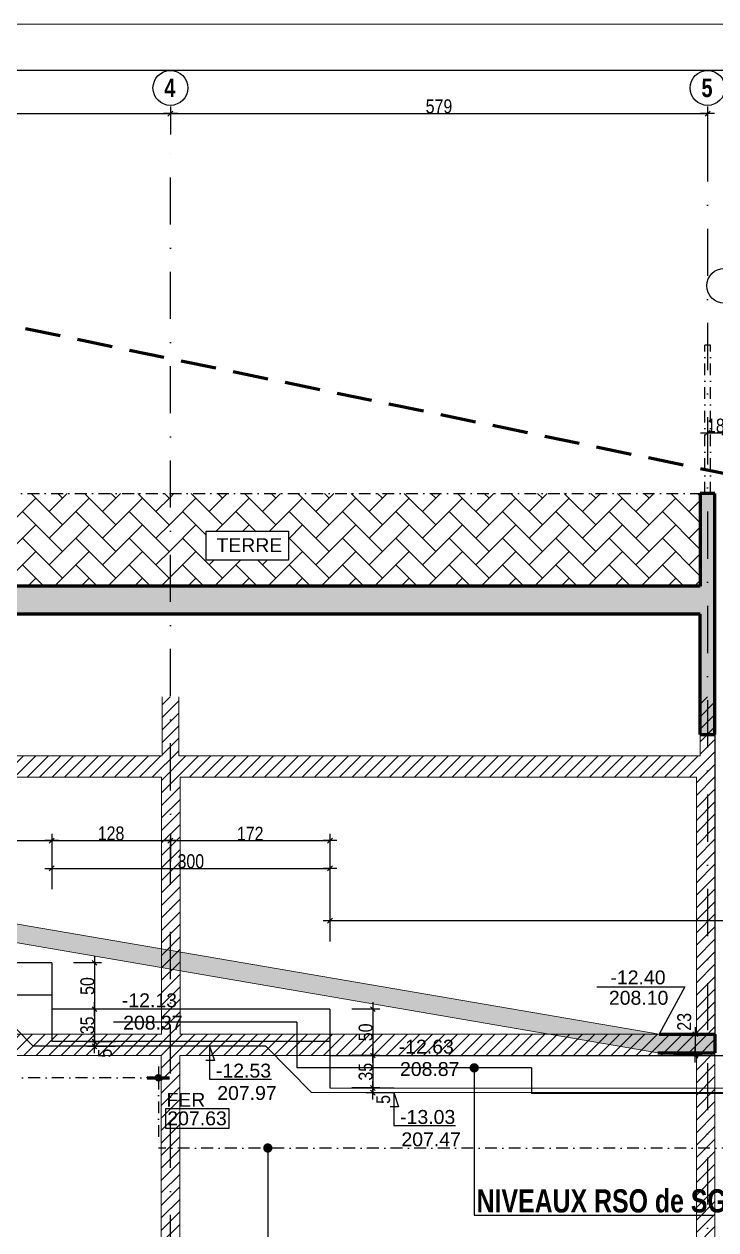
# Model space of a CAD drawing. Header units: millimetres. Extents: x -26249 to 60250, y -21218 to 23336.
# Drawn here: x 52500 to 53245, y 1668 to 2968 of the extents above; entities that cross this region are included whole.
import ezdxf

# ---------------------------------------------------------------- set-up
doc = ezdxf.new("R2010")
doc.units = ezdxf.units.MM
doc.linetypes.add('CACHEX2', pattern=[19.05, 12.7, -6.35])
doc.linetypes.add('TIRETPTX2', pattern=[50.8, 25.4, -12.7, 0, -12.7])
for name, color, linetype in [('01-coupe soussol', 253, 'Continuous'), ('01_cote_gen', 4, 'Continuous'), ('01_linteaux', 2, 'Continuous'), ('01_poch_BN', 9, 'Continuous'), ('01_poch_murs', 253, 'Continuous'), ('01_texte', 230, 'Continuous'), ('AA_COTES', 2, 'Continuous')]:
    doc.layers.add(name, color=color, linetype=linetype)
doc.layers.add('01_murs_coup', color=5, linetype='Continuous', lineweight=60)
doc.styles.add('impact', font='impact.ttf')
doc.styles.add('MATTE_TXT', font='arial.ttf')
doc.styles.add('STYLE2', font='ARIALN.TTF')
doc.dimstyles.new('JB50', dxfattribs={"dimscale": 0.1, "dimtxt": 150, "dimasz": 15, "dimexe": 0.1, "dimexo": 0.1, "dimgap": 0.09, "dimtad": 1, "dimdec": 1, "dimdsep": 46, "dimtxsty": 'STYLE2', "dimblk1": 'BOND_G', "dimblk2": 'BOND_D', "dimsah": 1, "dimcen": 1.5, "dimdle": 0.01, "dimse1": 1, "dimse2": 1, "dimclrd": 4, "dimclre": 2, "dimclrt": 6, "dimazin": 2, "dimtfac": 2.333333, "dimtdec": 1, "dimtix": 1, "dimtmove": 2, "dimatfit": 3, "dimldrblk": 'BOND_G', "dimfxl": 1, "dimtolj": 1, "dimtzin": 0, "dimarcsym": 0})
pattern_1 = [(45, (38043.464, 0), (3e-15, 28.73682), [60.96, -20.32]), (135, (38057.832, 14.368), (3e-15, 28.73682), [60.96, -20.32])]

# ---------------------------------------------------------------- blocks, each defined once
blk = doc.blocks.new('BOND_G')
at = {"layer": 'AA_COTES', "color": 0}
for p, q in [((0, -5), (0, 15)), ((5, 0), (-5, 0)), ((1.77, 1.77), (-1.77, -1.77))]:
    blk.add_line(p, q, dxfattribs=at)
blk = doc.blocks.new('BOND_D')
at = {"layer": 'AA_COTES', "color": 0}
for p, q in [((5, 0), (-5, 0)), ((-1.77, -1.77), (1.77, 1.77)), ((0, 5), (0, -15))]:
    blk.add_line(p, q, dxfattribs=at)
blk = doc.blocks.new('*D1417')
at = {"layer": '01_cote_gen', "color": 4, "lineweight": -2, "transparency": 16777216}
blk.add_line((52049, 2871.9), (52656, 2871.9), dxfattribs=at)
at = {"layer": 'Defpoints', "color": 0, "transparency": 16777216}
for p in [(52047.5, 2871.9), (52657.5, 2871.9), (52657.5, 2871.9)]:
    blk.add_point(p, dxfattribs=at)
at = {"layer": '01_cote_gen', "color": 4, "lineweight": -2, "transparency": 16777216, "xscale": 1.5, "yscale": 1.5, "zscale": 1.5, "rotation": 180}
blk.add_blockref('BOND_G', (52047.5, 2871.9), dxfattribs=at)
at = {"layer": '01_cote_gen', "color": 4, "lineweight": -2, "transparency": 16777216, "xscale": 1.5, "yscale": 1.5, "zscale": 1.5}
blk.add_blockref('BOND_D', (52657.5, 2871.9), dxfattribs=at)
at = {"layer": '01_cote_gen', "color": 6, "transparency": 16777216, "insert": (52352.5, 2879.6), "char_height": 15, "attachment_point": 5, "style": 'STYLE2'}
blk.add_mtext('\\A1;610', dxfattribs=at)
blk = doc.blocks.new('*D1418')
at = {"layer": '01_cote_gen', "color": 4, "lineweight": -2, "transparency": 16777216}
blk.add_line((53238, 2527.7), (53253, 2527.7), dxfattribs=at)
at = {"layer": 'Defpoints', "color": 0, "transparency": 16777216}
for p in [(53236.5, 2527.9), (53254.5, 2527.9), (53254.5, 2527.7)]:
    blk.add_point(p, dxfattribs=at)
at = {"layer": '01_cote_gen', "color": 4, "lineweight": -2, "transparency": 16777216, "xscale": 1.5, "yscale": 1.5, "zscale": 1.5, "rotation": 180}
blk.add_blockref('BOND_G', (53236.5, 2527.7), dxfattribs=at)
at = {"layer": '01_cote_gen', "color": 4, "lineweight": -2, "transparency": 16777216, "xscale": 1.5, "yscale": 1.5, "zscale": 1.5}
blk.add_blockref('BOND_D', (53254.5, 2527.7), dxfattribs=at)
at = {"layer": '01_cote_gen', "color": 6, "transparency": 16777216, "insert": (53245.5, 2535.3), "char_height": 15, "attachment_point": 5, "style": 'STYLE2'}
blk.add_mtext('\\A1;18', dxfattribs=at)
blk = doc.blocks.new('*D1432')
at = {"layer": '01_cote_gen', "color": 4, "lineweight": -2, "transparency": 16777216}
blk.add_line((52659, 2871.9), (53235, 2871.9), dxfattribs=at)
at = {"layer": 'Defpoints', "color": 0, "transparency": 16777216}
for p in [(52657.5, 2864.4), (53236.5, 2871.9), (53236.5, 2864.4)]:
    blk.add_point(p, dxfattribs=at)
at = {"layer": '01_cote_gen', "color": 4, "lineweight": -2, "transparency": 16777216, "xscale": 1.5, "yscale": 1.5, "zscale": 1.5, "rotation": 180}
blk.add_blockref('BOND_G', (52657.5, 2871.9), dxfattribs=at)
at = {"layer": '01_cote_gen', "color": 4, "lineweight": -2, "transparency": 16777216, "xscale": 1.5, "yscale": 1.5, "zscale": 1.5}
blk.add_blockref('BOND_D', (53236.5, 2871.9), dxfattribs=at)
at = {"layer": '01_cote_gen', "color": 6, "transparency": 16777216, "insert": (52947, 2879.6), "char_height": 15, "attachment_point": 5, "style": 'STYLE2'}
blk.add_mtext('\\A1;579', dxfattribs=at)
blk = doc.blocks.new('*D1487')
at = {"layer": '01_cote_gen', "color": 4, "lineweight": -2, "transparency": 16777216}
blk.add_line((52575.7, 1954.6), (52575.7, 1907.7), dxfattribs=at)
at = {"layer": 'Defpoints', "color": 0, "transparency": 16777216}
for p in [(52520.9, 1956.1), (52563.9, 1906.2), (52575.7, 1906.2)]:
    blk.add_point(p, dxfattribs=at)
at = {"layer": '01_cote_gen', "color": 4, "lineweight": -2, "transparency": 16777216, "xscale": 1.5, "yscale": 1.5, "zscale": 1.5}
for name, p, rotation in [('BOND_G', (52575.7, 1956.1), 90), ('BOND_D', (52575.7, 1906.2), 270)]:
    blk.add_blockref(name, p, dxfattribs=dict(at, rotation=rotation))
at = {"layer": '01_cote_gen', "color": 6, "transparency": 16777216, "insert": (52568, 1931.1), "char_height": 15, "attachment_point": 5, "rotation": 90, "style": 'STYLE2'}
blk.add_mtext('\\A1;50', dxfattribs=at)
blk = doc.blocks.new('*D1392')
at = {"layer": '01_cote_gen', "color": 4, "lineweight": -2, "transparency": 16777216}
blk.add_line((52575.7, 1904.7), (52575.7, 1872.7), dxfattribs=at)
at = {"layer": 'Defpoints', "color": 0, "transparency": 16777216}
for p in [(52561.9, 1906.2), (52566.1, 1871.2), (52575.7, 1871.2)]:
    blk.add_point(p, dxfattribs=at)
at = {"layer": '01_cote_gen', "color": 4, "lineweight": -2, "transparency": 16777216, "xscale": 1.5, "yscale": 1.5, "zscale": 1.5}
for name, p, rotation in [('BOND_G', (52575.7, 1906.2), 90), ('BOND_D', (52575.7, 1871.2), 270)]:
    blk.add_blockref(name, p, dxfattribs=dict(at, rotation=rotation))
at = {"layer": '01_cote_gen', "color": 6, "transparency": 16777216, "insert": (52568, 1888.7), "char_height": 15, "attachment_point": 5, "rotation": 90, "style": 'STYLE2'}
blk.add_mtext('\\A1;35', dxfattribs=at)
blk = doc.blocks.new('*D1393')
at = {"layer": '01_cote_gen', "color": 4, "lineweight": -2, "transparency": 16777216}
blk.add_line((52575.7, 1867.7), (52575.7, 1869.7), dxfattribs=at)
at = {"layer": 'Defpoints', "color": 0, "transparency": 16777216}
for p in [(52575.7, 1871.2), (52580.9, 1871.2), (52580.9, 1866.2)]:
    blk.add_point(p, dxfattribs=at)
at = {"layer": '01_cote_gen', "color": 4, "lineweight": -2, "transparency": 16777216, "xscale": 1.5, "yscale": 1.5, "zscale": 1.5}
for name, p, rotation in [('BOND_D', (52575.7, 1871.2), 90), ('BOND_G', (52575.7, 1866.2), 270)]:
    blk.add_blockref(name, p, dxfattribs=dict(at, rotation=rotation))
at = {"layer": '01_cote_gen', "color": 6, "transparency": 16777216, "insert": (52586.9, 1858.7), "char_height": 15, "attachment_point": 5, "rotation": 90, "style": 'STYLE2'}
blk.add_mtext('\\A1;5', dxfattribs=at)
blk = doc.blocks.new('*D1394')
at = {"layer": '01_cote_gen', "color": 4, "lineweight": -2, "transparency": 16777216}
blk.add_line((52875.7, 1904.7), (52875.7, 1857.7), dxfattribs=at)
at = {"layer": 'Defpoints', "color": 0, "transparency": 16777216}
for p in [(52820.9, 1906.2), (52863.9, 1856.2), (52875.7, 1856.2)]:
    blk.add_point(p, dxfattribs=at)
at = {"layer": '01_cote_gen', "color": 4, "lineweight": -2, "transparency": 16777216, "xscale": 1.5, "yscale": 1.5, "zscale": 1.5}
for name, p, rotation in [('BOND_G', (52875.7, 1906.2), 90), ('BOND_D', (52875.7, 1856.2), 270)]:
    blk.add_blockref(name, p, dxfattribs=dict(at, rotation=rotation))
at = {"layer": '01_cote_gen', "color": 6, "transparency": 16777216, "insert": (52868, 1881.2), "char_height": 15, "attachment_point": 5, "rotation": 90, "style": 'STYLE2'}
blk.add_mtext('\\A1;50', dxfattribs=at)
blk = doc.blocks.new('*D1395')
at = {"layer": '01_cote_gen', "color": 4, "lineweight": -2, "transparency": 16777216}
blk.add_line((52875.7, 1854.7), (52875.7, 1822.7), dxfattribs=at)
at = {"layer": 'Defpoints', "color": 0, "transparency": 16777216}
for p in [(52861.9, 1856.2), (52866.1, 1821.2), (52875.7, 1821.2)]:
    blk.add_point(p, dxfattribs=at)
at = {"layer": '01_cote_gen', "color": 4, "lineweight": -2, "transparency": 16777216, "xscale": 1.5, "yscale": 1.5, "zscale": 1.5}
for name, p, rotation in [('BOND_G', (52875.7, 1856.2), 90), ('BOND_D', (52875.7, 1821.2), 270)]:
    blk.add_blockref(name, p, dxfattribs=dict(at, rotation=rotation))
at = {"layer": '01_cote_gen', "color": 6, "transparency": 16777216, "insert": (52868, 1838.7), "char_height": 15, "attachment_point": 5, "rotation": 90, "style": 'STYLE2'}
blk.add_mtext('\\A1;35', dxfattribs=at)
blk = doc.blocks.new('*D1396')
at = {"layer": '01_cote_gen', "color": 4, "lineweight": -2, "transparency": 16777216}
blk.add_line((52875.7, 1817.7), (52875.7, 1819.7), dxfattribs=at)
at = {"layer": 'Defpoints', "color": 0, "transparency": 16777216}
for p in [(52875.7, 1821.2), (52880.9, 1821.2), (52880.9, 1816.2)]:
    blk.add_point(p, dxfattribs=at)
at = {"layer": '01_cote_gen', "color": 4, "lineweight": -2, "transparency": 16777216, "xscale": 1.5, "yscale": 1.5, "zscale": 1.5}
for name, p, rotation in [('BOND_D', (52875.7, 1821.2), 90), ('BOND_G', (52875.7, 1816.2), 270)]:
    blk.add_blockref(name, p, dxfattribs=dict(at, rotation=rotation))
at = {"layer": '01_cote_gen', "color": 6, "transparency": 16777216, "insert": (52886.9, 1808.8), "char_height": 15, "attachment_point": 5, "rotation": 90, "style": 'STYLE2'}
blk.add_mtext('\\A1;5', dxfattribs=at)
blk = doc.blocks.new('*D1408')
at = {"layer": '01_cote_gen', "color": 4, "lineweight": -2, "transparency": 16777216}
blk.add_line((52231, 2087.9), (52528, 2087.9), dxfattribs=at)
at = {"layer": 'Defpoints', "color": 0, "transparency": 16777216}
for p in [(52229.5, 2096.1), (52529.5, 2087.9), (52529.5, 1981)]:
    blk.add_point(p, dxfattribs=at)
at = {"layer": '01_cote_gen', "color": 4, "lineweight": -2, "transparency": 16777216, "xscale": 1.5, "yscale": 1.5, "zscale": 1.5, "rotation": 180}
blk.add_blockref('BOND_G', (52229.5, 2087.9), dxfattribs=at)
at = {"layer": '01_cote_gen', "color": 4, "lineweight": -2, "transparency": 16777216, "xscale": 1.5, "yscale": 1.5, "zscale": 1.5}
blk.add_blockref('BOND_D', (52529.5, 2087.9), dxfattribs=at)
at = {"layer": '01_cote_gen', "color": 6, "transparency": 16777216, "insert": (52379.5, 2095.6), "char_height": 15, "attachment_point": 5, "style": 'STYLE2'}
blk.add_mtext('\\A1;300', dxfattribs=at)
blk = doc.blocks.new('*D1409')
at = {"layer": '01_cote_gen', "color": 4, "lineweight": -2, "transparency": 16777216}
blk.add_line((52531, 2057.9), (52828, 2057.9), dxfattribs=at)
at = {"layer": 'Defpoints', "color": 0, "transparency": 16777216}
for p in [(52529.5, 2065.5), (52829.5, 2057.9), (52829.5, 1931.2)]:
    blk.add_point(p, dxfattribs=at)
at = {"layer": '01_cote_gen', "color": 4, "lineweight": -2, "transparency": 16777216, "xscale": 1.5, "yscale": 1.5, "zscale": 1.5, "rotation": 180}
blk.add_blockref('BOND_G', (52529.5, 2057.9), dxfattribs=at)
at = {"layer": '01_cote_gen', "color": 4, "lineweight": -2, "transparency": 16777216, "xscale": 1.5, "yscale": 1.5, "zscale": 1.5}
blk.add_blockref('BOND_D', (52829.5, 2057.9), dxfattribs=at)
at = {"layer": '01_cote_gen', "color": 6, "transparency": 16777216, "insert": (52679.5, 2065.6), "char_height": 15, "attachment_point": 5, "style": 'STYLE2'}
blk.add_mtext('\\A1;300', dxfattribs=at)
blk = doc.blocks.new('*D1410')
at = {"layer": '01_cote_gen', "color": 4, "lineweight": -2, "transparency": 16777216}
blk.add_line((52831, 2001.7), (53728, 2001.7), dxfattribs=at)
at = {"layer": 'Defpoints', "color": 0, "transparency": 16777216}
for p in [(53729.5, 2001.7), (52829.5, 1824.8), (53729.5, 1824.8)]:
    blk.add_point(p, dxfattribs=at)
at = {"layer": '01_cote_gen', "color": 4, "lineweight": -2, "transparency": 16777216, "xscale": 1.5, "yscale": 1.5, "zscale": 1.5, "rotation": 180}
blk.add_blockref('BOND_G', (52829.5, 2001.7), dxfattribs=at)
at = {"layer": '01_cote_gen', "color": 4, "lineweight": -2, "transparency": 16777216, "xscale": 1.5, "yscale": 1.5, "zscale": 1.5}
blk.add_blockref('BOND_D', (53729.5, 2001.7), dxfattribs=at)
at = {"layer": '01_cote_gen', "color": 6, "transparency": 16777216, "insert": (53299.4, 2009.3), "char_height": 15, "attachment_point": 5, "style": 'STYLE2'}
blk.add_mtext('\\A1;900', dxfattribs=at)
blk = doc.blocks.new('*D1411')
at = {"layer": '01_cote_gen', "color": 4, "lineweight": -2, "transparency": 16777216}
blk.add_line((52531, 2087.9), (52656, 2087.9), dxfattribs=at)
at = {"layer": 'Defpoints', "color": 0, "transparency": 16777216}
for p in [(52529.5, 2095.5), (52657.5, 2087.9), (52657.5, 2080.9)]:
    blk.add_point(p, dxfattribs=at)
at = {"layer": '01_cote_gen', "color": 4, "lineweight": -2, "transparency": 16777216, "xscale": 1.5, "yscale": 1.5, "zscale": 1.5, "rotation": 180}
blk.add_blockref('BOND_G', (52529.5, 2087.9), dxfattribs=at)
at = {"layer": '01_cote_gen', "color": 4, "lineweight": -2, "transparency": 16777216, "xscale": 1.5, "yscale": 1.5, "zscale": 1.5}
blk.add_blockref('BOND_D', (52657.5, 2087.9), dxfattribs=at)
at = {"layer": '01_cote_gen', "color": 6, "transparency": 16777216, "insert": (52593.5, 2095.6), "char_height": 15, "attachment_point": 5, "style": 'STYLE2'}
blk.add_mtext('\\A1;128', dxfattribs=at)
blk = doc.blocks.new('*D1412')
at = {"layer": '01_cote_gen', "color": 4, "lineweight": -2, "transparency": 16777216}
blk.add_line((52659, 2087.9), (52828, 2087.9), dxfattribs=at)
at = {"layer": 'Defpoints', "color": 0, "transparency": 16777216}
for p in [(52829.5, 2087.9), (52829.5, 2080.4), (52657.5, 2073.8)]:
    blk.add_point(p, dxfattribs=at)
at = {"layer": '01_cote_gen', "color": 4, "lineweight": -2, "transparency": 16777216, "xscale": 1.5, "yscale": 1.5, "zscale": 1.5, "rotation": 180}
blk.add_blockref('BOND_G', (52657.5, 2087.9), dxfattribs=at)
at = {"layer": '01_cote_gen', "color": 4, "lineweight": -2, "transparency": 16777216, "xscale": 1.5, "yscale": 1.5, "zscale": 1.5}
blk.add_blockref('BOND_D', (52829.5, 2087.9), dxfattribs=at)
at = {"layer": '01_cote_gen', "color": 6, "transparency": 16777216, "insert": (52743.5, 2095.4), "char_height": 15, "attachment_point": 5, "style": 'STYLE2'}
blk.add_mtext('\\A1;172', dxfattribs=at)
blk = doc.blocks.new('*D1541')
at = {"layer": '01_cote_gen', "color": 4, "lineweight": -2, "transparency": 16777216}
blk.add_line((53223.2, 1877.7), (53223.2, 1857.6), dxfattribs=at)
at = {"layer": 'Defpoints', "color": 0, "transparency": 16777216}
for p in [(53223.8, 1879.2), (53223.2, 1856.1), (53223.7, 1856.1)]:
    blk.add_point(p, dxfattribs=at)
at = {"layer": '01_cote_gen', "color": 4, "lineweight": -2, "transparency": 16777216, "xscale": 1.5, "yscale": 1.5, "zscale": 1.5}
for name, p, rotation in [('BOND_G', (53223.2, 1879.2), 90), ('BOND_D', (53223.2, 1856.1), 270)]:
    blk.add_blockref(name, p, dxfattribs=dict(at, rotation=rotation))
at = {"layer": '01_cote_gen', "color": 6, "transparency": 16777216, "insert": (53211.4, 1892.5), "char_height": 15, "attachment_point": 5, "rotation": 90, "style": 'STYLE2'}
blk.add_mtext('\\A1;23', dxfattribs=at)
blk = doc.blocks.new('*D1661')
at = {"layer": '01_cote_gen', "color": 4, "lineweight": -2, "transparency": 16777216}
blk.add_line((53344.2, 2460.7), (53344.2, 2233.7), dxfattribs=at)
at = {"layer": 'Defpoints', "color": 0, "transparency": 16777216}
for p in [(53244.4, 2462.2), (53330.1, 2232.2), (53344.2, 2232.2)]:
    blk.add_point(p, dxfattribs=at)
at = {"layer": '01_cote_gen', "color": 4, "lineweight": -2, "transparency": 16777216, "xscale": 1.5, "yscale": 1.5, "zscale": 1.5}
for name, p, rotation in [('BOND_G', (53344.2, 2462.2), 90), ('BOND_D', (53344.2, 2232.2), 270)]:
    blk.add_blockref(name, p, dxfattribs=dict(at, rotation=rotation))
at = {"layer": '01_cote_gen', "color": 6, "transparency": 16777216, "insert": (53336.5, 2347.2), "char_height": 15, "attachment_point": 5, "rotation": 90, "style": 'STYLE2'}
blk.add_mtext('\\A1;230', dxfattribs=at)
blk = doc.blocks.new('*D1662')
at = {"layer": '01_cote_gen', "color": 4, "lineweight": -2, "transparency": 16777216}
blk.add_line((53297.6, 2460.7), (53297.6, 2363.7), dxfattribs=at)
at = {"layer": 'Defpoints', "color": 0, "transparency": 16777216}
for p in [(53244.4, 2462.2), (53188.3, 2362.2), (53297.6, 2362.2)]:
    blk.add_point(p, dxfattribs=at)
at = {"layer": '01_cote_gen', "color": 4, "lineweight": -2, "transparency": 16777216, "xscale": 1.5, "yscale": 1.5, "zscale": 1.5}
for name, p, rotation in [('BOND_G', (53297.6, 2462.2), 90), ('BOND_D', (53297.6, 2362.2), 270)]:
    blk.add_blockref(name, p, dxfattribs=dict(at, rotation=rotation))
at = {"layer": '01_cote_gen', "color": 6, "transparency": 16777216, "insert": (53289.9, 2412.2), "char_height": 15, "attachment_point": 5, "rotation": 90, "style": 'STYLE2'}
blk.add_mtext('\\A1;100', dxfattribs=at)
blk = doc.blocks.new('*D1663')
at = {"layer": '01_cote_gen', "color": 4, "lineweight": -2, "transparency": 16777216}
blk.add_line((53301.4, 2360.7), (53301.4, 2333.7), dxfattribs=at)
at = {"layer": 'Defpoints', "color": 0, "transparency": 16777216}
for p in [(53191.3, 2362.2), (53191.3, 2332.2), (53301.4, 2332.2)]:
    blk.add_point(p, dxfattribs=at)
at = {"layer": '01_cote_gen', "color": 4, "lineweight": -2, "transparency": 16777216, "xscale": 1.5, "yscale": 1.5, "zscale": 1.5}
for name, p, rotation in [('BOND_G', (53301.4, 2362.2), 90), ('BOND_D', (53301.4, 2332.2), 270)]:
    blk.add_blockref(name, p, dxfattribs=dict(at, rotation=rotation))
at = {"layer": '01_cote_gen', "color": 6, "transparency": 16777216, "insert": (53293.7, 2347.2), "char_height": 15, "attachment_point": 5, "rotation": 90, "style": 'STYLE2'}
blk.add_mtext('\\A1;30', dxfattribs=at)

msp = doc.modelspace()

# ---------------------------------------------------------------- hatches: boundary and pattern name
at = {"layer": '01-coupe soussol'}
h = msp.add_hatch(dxfattribs=at)
h.set_pattern_fill('ANSI31', color=256, scale=3)
h.set_pattern_definition([(45, (24559.321, 5706.199), (-6.735192, 6.735192), [])])
h.paths.add_polyline_path([(53244.442, 2179.168), (53244.442, 2242.819), (53228.442, 2242.819), (53228.442, 2179.168), (52666.442, 2179.168), (52666.442, 2242.819), (52648.442, 2242.819), (52648.442, 2179.168), (52056.442, 2179.168), (52056.442, 2242.819), (52036.442, 2242.819), (52036.442, 2179.168), (51871.845, 2179.168), (51871.845, 2242.819), (51851.845, 2242.819), (51851.845, 2179.168), (51695.901, 2179.168), (51695.901, 2156.168), (51851.845, 2156.168), (51851.845, 1539.168), (51871.845, 1539.168), (51871.845, 1856.168), (52221.519, 1856.168), (52221.519, 1539.168), (52239.519, 1539.168), (52239.519, 1856.168), (52647.519, 1856.168), (52647.519, 1539.168), (52667.519, 1539.168), (52667.519, 1856.168), (53224.442, 1856.168), (53224.442, 1539.168), (53244.442, 1539.168), (53244.442, 1879.168)])
h.paths.add_polyline_path([(52221.845, 2156.168), (52221.845, 1879.168), (51871.845, 1879.168), (51871.845, 2156.168)], flags=16)
h.paths.add_polyline_path([(52239.845, 2156.168), (52647.845, 2156.168), (52647.845, 1879.168), (52239.845, 1879.168)], flags=16)
h.paths.add_polyline_path([(52667.845, 2156.168), (53224.442, 2156.168), (53224.442, 1879.168), (52667.845, 1879.168)], flags=16)
at = {"layer": '01_poch_murs'}
h = msp.add_hatch(color=256, dxfattribs=at)
h.dxf.hatch_style = 1
h.paths.add_polyline_path([(52240.595, 2849.444), (52224.595, 2849.444), (52224.595, 2792.168), (51783.403, 2792.168), (51871.368, 2772.168), (52224.595, 2772.168), (52224.595, 2697.517), (52240.595, 2694.2)])
h.paths.add_polyline_path([(51783.403, 2792.168), (51241.519, 2792.168), (51241.519, 2772.168), (51871.368, 2772.168)])
h.paths.add_polyline_path([(52240.595, 2694.2), (52224.595, 2697.517), (52224.595, 2332.167), (53228.518, 2332.167), (53228.518, 2202.167), (53244.404, 2202.167), (53244.404, 2462.167), (53228.518, 2462.167), (53228.518, 2362.167), (52240.595, 2362.167)])
h = msp.add_hatch(dxfattribs=at)
h.set_pattern_fill('AR-HBONE', color=256, scale=0.2)
h.set_pattern_definition(pattern_1)
h.paths.add_polyline_path([(52657.519, 2462.167), (52248.595, 2462.167), (52248.595, 2362.167), (52657.519, 2362.167)])
h.paths.add_polyline_path([(52321.391, 2359.764), (52376.812, 2359.764), (52376.812, 2382.74), (52321.391, 2382.74)], flags=9)
h = msp.add_hatch(dxfattribs=at)
h.set_pattern_fill('AR-HBONE', color=256, scale=0.2)
h.set_pattern_definition(pattern_1)
h.paths.add_polyline_path([(53228.518, 2462.167), (52657.519, 2462.167), (52657.519, 2362.167), (53228.518, 2362.167)])
h.paths.add_polyline_path([(52784.62, 2390.267), (52696.03, 2390.267), (52696.03, 2421.56), (52784.62, 2421.56)], flags=16)
h.paths.add_polyline_path([(52703.325, 2395.209), (52781.845, 2395.209), (52781.845, 2417.709), (52703.325, 2417.709)], flags=8)
h = msp.add_hatch(color=256, dxfattribs=at)
h.dxf.hatch_style = 1
h.paths.add_polyline_path([(51435.483, 2179.159), (51241.519, 2179.159), (51241.519, 2166.159), (51434.376, 2166.159), (51479.785, 2158.37), (51479.785, 2151.268), (53182.753, 1859.168), (53244.404, 1859.168), (53244.404, 1879.168), (53184.455, 1879.168)])

# ---------------------------------------------------------------- linework, layer by layer
at = {"color": 5, "elevation": 517158665.099, "flags": 128}
for points in [[(52793.638, 1891.968), (52595.968, 1891.968)], [(52793.638, 1891.968), (52793.638, 1842.868)], [(53046.572, 1842.868), (52793.638, 1842.868)], [(53046.572, 1842.868), (53046.572, 1815.168)], [(53758.676, 1815.168), (53046.572, 1815.168)]]:
    msp.add_lwpolyline(points, dxfattribs=at)
at = {"layer": '01-coupe soussol', "lineweight": 5}
for p, q in [((52648.442, 2179.168), (52648.442, 2242.819)), ((52666.442, 2179.168), (52666.442, 2242.819)), ((53228.442, 2179.168), (53228.442, 2242.819)), ((53244.442, 2179.168), (53244.442, 2242.819)), ((52056.442, 2179.168), (52648.442, 2179.168)), ((52666.442, 2179.168), (53228.442, 2179.168)), ((53244.442, 1879.168), (53244.442, 2179.168)), ((52239.845, 2156.168), (52647.845, 2156.168)), ((52647.845, 1879.168), (52647.845, 2156.168)), ((52667.845, 2156.168), (53224.442, 2156.168)), ((52667.845, 1879.168), (52667.845, 2156.168)), ((53224.442, 1879.168), (53224.442, 2156.168)), ((52239.845, 1879.168), (52647.845, 1879.168)), ((52667.845, 1879.168), (53224.442, 1879.168)), ((53244.442, 1879.168), (53244.442, 1539.168)), ((52239.519, 1856.168), (52647.519, 1856.168)), ((52647.519, 1856.168), (52647.519, 1539.168)), ((52667.519, 1856.168), (53224.442, 1856.168)), ((52667.519, 1856.168), (52667.519, 1539.168)), ((53224.442, 1856.168), (53224.442, 1539.168))]:
    msp.add_line(p, q, dxfattribs=at)
at = {"layer": '01_cote_gen'}
msp.add_line((52829.519, 2035.264), (52829.519, 2009.154), dxfattribs=at)
at = {"layer": '01_cote_gen', "color": 2, "const_width": 4}
msp.add_lwpolyline([(52642.519, 1832.168, 1), (52646.519, 1832.168, 1)], format="xyb", close=True, dxfattribs=at)
at = {"layer": '01_linteaux', "linetype": 'TIRETPTX2', "ltscale": 2}
for p, q in [((52657.519, 6.331), (52657.519, 2849.444)), ((53236.518, 2849.444), (53236.518, 1847.948)), ((53236.518, 1847.948), (53236.515, 6.331))]:
    msp.add_line(p, q, dxfattribs=at)
at = {"layer": '01_linteaux', "linetype": 'TIRETPTX2', "ltscale": 0.5}
for p, q in [((53239.52, 2622.167), (53233.52, 2622.167)), ((53233.52, 2462.167), (53233.52, 2622.167)), ((53239.52, 2462.167), (53239.52, 2622.167)), ((52248.595, 2462.167), (53228.52, 2462.167))]:
    msp.add_line(p, q, dxfattribs=at)
at = {"layer": '01_linteaux'}
for p, q in [((53244.404, 2202.167), (53244.404, 1879.168)), ((52529.519, 1956.124), (52229.519, 1956.124)), ((52529.519, 1956.124), (52529.519, 1906.167)), ((52529.519, 1921.124), (52229.519, 1921.124)), ((52460.393, 1916.124), (52509.519, 1866.167)), ((52829.519, 1906.167), (52529.519, 1906.167)), ((52529.519, 1906.167), (52529.519, 1871.167)), ((52829.519, 1906.167), (52829.519, 1871.167)), ((52760.393, 1866.167), (52509.519, 1866.167)), ((52829.519, 1871.167), (52529.519, 1871.167)), ((52760.393, 1866.167), (52809.519, 1816.209)), ((52829.519, 1871.167), (52829.519, 1856.209)), ((52829.519, 1856.209), (52829.519, 1821.209)), ((52829.519, 1856.209), (53729.519, 1856.06)), ((52829.519, 1821.209), (53729.519, 1821.06)), ((53655.433, 1816.061), (52809.519, 1816.209))]:
    msp.add_line(p, q, dxfattribs=at)
at = {"layer": '01_linteaux', "color": 2, "linetype": 'TIRETPTX2', "ltscale": 2}
msp.add_lwpolyline([(52644.519, 1844.262), (52644.519, 1820.075)], dxfattribs=at)
at = {"layer": '01_murs_coup', "linetype": 'Continuous', "lineweight": 5}
for p, q in [((60250.424, 2968.323), (50478.456, 2968.323)), ((53184.455, 1879.168), (51435.483, 2179.159)), ((53182.753, 1859.168), (51479.785, 2151.268))]:
    msp.add_line(p, q, dxfattribs=at)
at = {"layer": '01_murs_coup'}
for p, q in [((53244.404, 2462.167), (53228.518, 2462.167)), ((53228.518, 2462.167), (53228.518, 2362.167)), ((53244.404, 2202.167), (53244.404, 2462.167)), ((53228.518, 2362.167), (52240.595, 2362.167)), ((53228.518, 2332.167), (52224.595, 2332.167)), ((53228.518, 2202.167), (53228.518, 2332.087)), ((53228.518, 2202.167), (53244.404, 2202.167)), ((53184.455, 1879.168), (53244.404, 1879.168)), ((53244.404, 1879.168), (53244.404, 1859.168)), ((53182.753, 1859.168), (53244.404, 1859.168))]:
    msp.add_line(p, q, dxfattribs=at)
at = {"layer": '01_murs_coup', "color": 2}
msp.add_line((52632.425, 1832.168), (52656.612, 1832.168), dxfattribs=at)
at = {"layer": '01_murs_coup', "linetype": 'CACHEX2', "ltscale": 3}
msp.add_lwpolyline([(51531.49, 2849.444), (51941.74, 2756.168), (53716.486, 2388.168), (54315.826, 2256.168), (55606.63, 1971.168), (55948.057, 1908.168), (57782.63, 1644.168), (58468.98, 1537.168), (59123.919, 1438.298)], dxfattribs=at)
at = {"layer": '01_poch_BN', "color": 5, "linetype": 'TIRETPTX2', "ltscale": 0.5}
for p, q in [((52644.519, 1832.168), (52247.519, 1832.168)), ((52644.519, 1832.168), (52644.519, 1756.168)), ((53672.518, 1756.168), (52644.519, 1756.168))]:
    msp.add_line(p, q, dxfattribs=at)
at = {"layer": '01_texte'}
for p, q in [((60200.424, 2918.323), (50528.456, 2918.323)), ((53117.004, 1930.303), (53212.058, 1930.303)), ((53212.058, 1930.303), (53184.455, 1879.168)), ((52699.65, 1866.167), (52699.65, 1830.719)), ((52699.65, 1866.167), (52704.922, 1850.847)), ((52704.922, 1850.847), (52695.808, 1850.847)), ((52984.992, 1843.214, 517158665.099), (52984.992, 1684.211, 517158665.099)), ((52699.65, 1830.719), (52766.451, 1830.719)), ((52898.179, 1816.209), (52903.451, 1800.89)), ((52898.179, 1816.209), (52898.179, 1780.761)), ((52903.451, 1800.89), (52894.336, 1800.89)), ((52898.179, 1780.761), (52964.98, 1780.761)), ((52762.482, 1756.801, 517158665.099), (52762.482, 1623.081, 517158665.099)), ((52984.992, 1684.211, 517158665.099), (53244.442, 1684.211))]:
    msp.add_line(p, q, dxfattribs=at)
for points in [[(52696.03, 2421.56), (52784.62, 2421.56), (52784.62, 2390.267), (52696.03, 2390.267)], [(52652.723, 1798.986), (52720.5, 1798.986), (52720.5, 1777.382), (52652.723, 1777.382)]]:
    msp.add_lwpolyline(points, close=True, dxfattribs=at)
at = {"layer": '01_texte', "const_width": 5, "elevation": 517158665.099}
for points in [[(52982.492, 1842.868, 1), (52987.492, 1842.868, 1)], [(52759.982, 1756.455, 1), (52764.982, 1756.455, 1)]]:
    msp.add_lwpolyline(points, format="xyb", close=True, dxfattribs=at)
at = {"layer": '01_texte'}
for centre in [(52657.52, 2899.517), (53236.519, 2899.517), (53254.518, 2686.175)]:
    msp.add_circle(centre, 18.806, dxfattribs=at)

# ---------------------------------------------------------------- texts
for s, height, style, p in [('TERRE', 15, 'MATTE_TXT', (52707.075, 2398.959)), ('-12.40', 15, 'MATTE_TXT', (53131.828, 1932.937)), ('208.10', 15, 'MATTE_TXT', (53130.16, 1910.951)), ('-12.13', 15, 'MATTE_TXT', (52605.176, 1908.214)), ('208.37', 15, 'MATTE_TXT', (52606.555, 1884.082)), ('-12.63', 15, 'MATTE_TXT', (52903.596, 1858.257)), ('-12.53', 15, 'MATTE_TXT', (52706.591, 1832.401)), ('208.87', 15, 'MATTE_TXT', (52904.975, 1834.125)), ('207.97', 15, 'MATTE_TXT', (52707.97, 1808.269)), ('FER', 15, 'MATTE_TXT', (52653.202, 1800.948)), ('207.63', 15, 'MATTE_TXT', (52654.161, 1780.959)), ('-13.03', 15, 'MATTE_TXT', (52905.12, 1782.444)), ('207.47', 15, 'MATTE_TXT', (52906.499, 1758.312)), ('NIVEAUX RSO de SGC', 25, 'impact', (52987.537, 1686.929))]:
    msp.add_text(s, height=height, dxfattribs=dict(at, style=style)).set_placement(p)
at = {"layer": '01_texte', "char_height": 20, "attachment_point": 1, "line_spacing_factor": 0.895453, "style": 'impact'}
for s, insert in [('4', (52650.951, 2909.624)), ('5', (53229.95, 2909.624))]:
    msp.add_mtext(s, dxfattribs=dict(at, insert=insert))

# ---------------------------------------------------------------- dimensions: what is measured, and where the dimension line sits
at = {"layer": '01_cote_gen'}
for base, p1, p2, picture, middle in [((52657.519, 2871.944), (52047.519, 2871.944), (52657.519, 2871.944), '*D1417', (52352.519, 2879.612)), ((53236.518, 2871.944), (52657.519, 2864.444), (53236.518, 2864.444), '*D1432', (52947.019, 2879.612)), ((53254.518, 2527.677), (53236.518, 2527.907), (53254.518, 2527.907), '*D1418', (53245.518, 2535.344)), ((52529.519, 2087.892), (52229.519, 2096.099), (52529.519, 1981.001), '*D1408', (52379.519, 2095.559)), ((52657.519, 2087.892), (52529.519, 2095.52), (52657.519, 2080.86), '*D1411', (52593.519, 2095.559)), ((52829.519, 2087.892), (52657.519, 2073.779), (52829.519, 2080.392), '*D1412', (52743.519, 2095.432)), ((52829.519, 2057.892), (52529.519, 2065.52), (52829.519, 1931.172), '*D1409', (52679.519, 2065.559))]:
    dim = msp.add_linear_dim(base=base, p1=p1, p2=p2, dimstyle='JB50', dxfattribs=at)
    dim.commit()
    dim.dimension.update_dxf_attribs({"geometry": picture, "text_midpoint": middle})
for base, p1, p2, picture, middle in [((53297.604, 2362.167), (53244.404, 2462.167), (53188.279, 2362.167), '*D1662', (53289.937, 2412.167)), ((53344.205, 2232.167), (53244.404, 2462.167), (53330.066, 2232.167), '*D1661', (53336.538, 2347.167)), ((53301.418, 2332.167), (53191.333, 2362.167), (53191.333, 2332.167), '*D1663', (53293.75, 2347.167)), ((52575.676, 1906.167), (52520.862, 1956.124), (52563.947, 1906.167), '*D1487', (52568.008, 1931.145)), ((52575.676, 1871.167), (52561.861, 1906.167), (52566.112, 1871.167), '*D1392', (52568.008, 1888.667)), ((52875.676, 1856.209), (52820.862, 1906.167), (52863.947, 1856.209), '*D1394', (52868.008, 1881.188)), ((52875.676, 1821.209), (52861.861, 1856.209), (52866.112, 1821.209), '*D1395', (52868.008, 1838.709))]:
    dim = msp.add_linear_dim(base=base, p1=p1, p2=p2, angle=90, dimstyle='JB50', dxfattribs=at)
    dim.commit()
    dim.dimension.update_dxf_attribs({"geometry": picture, "text_midpoint": middle})
dim = msp.add_linear_dim(base=(53729.519, 2001.654), p1=(52829.519, 1824.828), p2=(53729.519, 1824.828), dimstyle='JB50', dxfattribs=at)
dim.commit()
dim.dimension.update_dxf_attribs({"geometry": '*D1410', "text_midpoint": (53299.426, 2009.321), "dimtype": 160})
dim = msp.add_linear_dim(base=(53223.169, 1856.144), p1=(53223.754, 1879.168), p2=(53223.75, 1856.144), angle=90, text='23', dimstyle='JB50', dxfattribs=at)
dim.commit()
dim.dimension.update_dxf_attribs({"geometry": '*D1541', "text_midpoint": (53211.409, 1892.512), "dimtype": 160})
for base, p1, p2, picture, middle in [((52575.676, 1871.167), (52580.945, 1866.167), (52580.945, 1871.167), '*D1393', (52586.884, 1858.718)), ((52875.676, 1821.209), (52880.945, 1816.209), (52880.945, 1821.209), '*D1396', (52886.884, 1808.76))]:
    dim = msp.add_linear_dim(base=base, p1=p1, p2=p2, angle=90, dimstyle='JB50', dxfattribs=at)
    dim.commit()
    dim.dimension.update_dxf_attribs({"geometry": picture, "text_midpoint": middle, "dimtype": 160})

doc.saveas('drawing.dxf')
